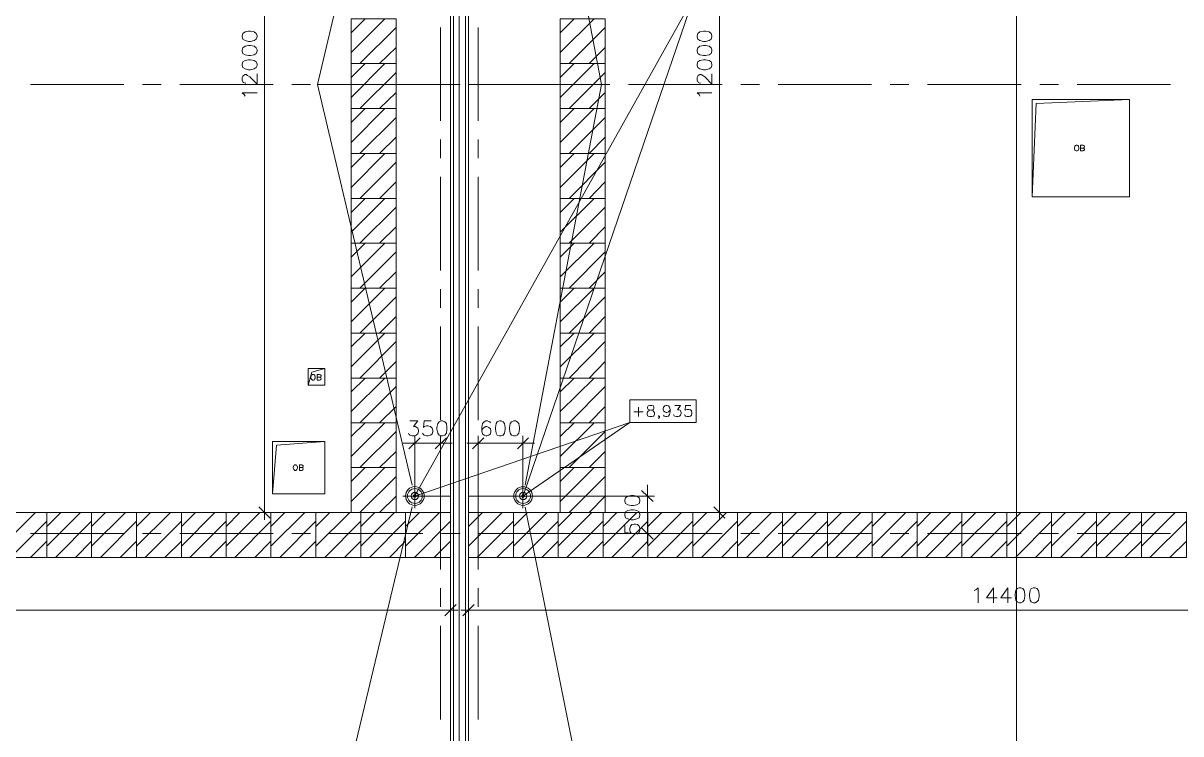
# Model space of a CAD drawing. Header units: millimetres. Extents: x -263990 to 193903, y -164417 to 240530.
# Drawn here: x 95323.11 to 95329.21, y -15683.88 to -15680.14 of the extents above; entities that cross this region are included whole.
import ezdxf

# ---------------------------------------------------------------- set-up
doc = ezdxf.new("R2010")
doc.units = ezdxf.units.MM
doc.header["$LTSCALE"] = 20
doc.layers.add('Размеры', color=7, linetype='Continuous', lineweight=9)

msp = doc.modelspace()

# ---------------------------------------------------------------- linework, layer by layer
at = {"layer": 'Размеры', "lineweight": 20}
for points in [[(95325.36492, -15675.75533), (95325.36492, -15685.18033)], [(95325.38158, -15675.75533), (95325.38158, -15685.18033)], [(95325.41158, -15675.75533), (95325.41158, -15685.18033)], [(95325.44325, -15675.75533), (95325.44325, -15685.18033)], [(95325.45992, -15675.75533), (95325.45992, -15685.18033)], [(95328.34492, -15675.75533), (95328.34492, -15685.18033)], [(95324.38492, -15677.95533), (95324.38492, -15682.75866)], [(95326.78158, -15677.95533), (95326.78158, -15682.75866)], [(95325.16325, -15678.36033), (95324.66492, -15680.467), (95325.16325, -15682.57533)], [(95325.75158, -15678.31033), (95325.75658, -15678.32033), (95326.64658, -15680.00533), (95328.29825, -15680.00533), (95326.64658, -15680.00533), (95325.18658, -15682.61533), (95325.18158, -15682.62533)], [(95325.18325, -15678.31033), (95325.18825, -15678.317), (95326.64658, -15680.00533), (95328.29825, -15680.00533), (95326.64658, -15680.00533), (95325.75325, -15682.61533), (95325.74992, -15682.62366)], [(95325.75825, -15682.57533), (95326.15992, -15680.467), (95325.75825, -15678.36033)], [(95324.84158, -15680.19533), (95324.91492, -15680.122)], [(95324.84158, -15680.29866), (95325.01992, -15680.122)], [(95325.94325, -15680.19533), (95326.01658, -15680.122)], [(95325.94325, -15680.29866), (95326.12158, -15680.122)], [(95324.88825, -15680.357), (95325.07825, -15680.167)], [(95325.31325, -15680.167), (95325.31325, -15680.65866)], [(95325.51158, -15680.167), (95325.51158, -15680.65866)], [(95325.98992, -15680.357), (95326.17992, -15680.167)], [(95328.34492, -15680.167), (95328.34492, -15680.65866)], [(95324.99158, -15680.357), (95325.07825, -15680.272)], [(95326.09492, -15680.357), (95326.17992, -15680.272)], [(95324.84158, -15680.43033), (95324.91492, -15680.357)], [(95324.84158, -15680.53533), (95325.01992, -15680.357)], [(95325.94325, -15680.43033), (95326.01658, -15680.357)], [(95325.94325, -15680.53533), (95326.12158, -15680.357)], [(95324.28658, -15680.46033), (95324.28325, -15680.46033), (95324.27492, -15680.457), (95324.27158, -15680.45366), (95324.26825, -15680.44533), (95324.26825, -15680.43033), (95324.27158, -15680.42366), (95324.27492, -15680.42033), (95324.28325, -15680.41533), (95324.28992, -15680.41533), (95324.29658, -15680.42033), (95324.30825, -15680.427), (95324.34658, -15680.46533), (95324.34658, -15680.412)], [(95324.88825, -15680.59366), (95325.07825, -15680.40366)], [(95325.98992, -15680.59366), (95326.17992, -15680.40366)], [(95326.68158, -15680.46033), (95326.67825, -15680.46033), (95326.66992, -15680.457), (95326.66658, -15680.45366), (95326.66325, -15680.44533), (95326.66325, -15680.43033), (95326.66658, -15680.42366), (95326.66992, -15680.42033), (95326.67825, -15680.41533), (95326.68492, -15680.41533), (95326.69325, -15680.42033), (95326.70492, -15680.427), (95326.74158, -15680.46533), (95326.74158, -15680.412)], [(95323.15325, -15680.467), (95323.64492, -15680.467)], [(95323.74325, -15680.467), (95323.84158, -15680.467)], [(95323.93992, -15680.467), (95324.43158, -15680.467)], [(95324.52992, -15680.467), (95324.62825, -15680.467)], [(95324.66492, -15680.467), (95325.36492, -15680.467)], [(95324.72658, -15680.467), (95325.21992, -15680.467)], [(95325.31825, -15680.467), (95325.41658, -15680.467)], [(95325.45992, -15680.467), (95326.15992, -15680.467)], [(95325.51492, -15680.467), (95326.00658, -15680.467)], [(95326.10492, -15680.467), (95326.20325, -15680.467)], [(95326.30158, -15680.467), (95326.79492, -15680.467)], [(95326.89325, -15680.467), (95326.99158, -15680.467)], [(95327.08992, -15680.467), (95327.58158, -15680.467)], [(95327.67992, -15680.467), (95327.77825, -15680.467)], [(95327.87658, -15680.467), (95328.36992, -15680.467)], [(95328.46825, -15680.467), (95328.56658, -15680.467)], [(95328.66492, -15680.467), (95329.15658, -15680.467)], [(95324.28325, -15680.52866), (95324.27825, -15680.52033), (95324.26825, -15680.51033), (95324.34658, -15680.51033)], [(95324.99158, -15680.59366), (95325.07825, -15680.50866)], [(95326.09492, -15680.59366), (95326.17992, -15680.50866)], [(95326.67825, -15680.52866), (95326.67492, -15680.52033), (95326.66325, -15680.51033), (95326.74158, -15680.51033)], [(95324.84158, -15680.667), (95324.91492, -15680.59366)], [(95324.84158, -15680.772), (95325.01992, -15680.59366)], [(95325.94325, -15680.667), (95326.01658, -15680.59366)], [(95325.94325, -15680.772), (95326.12158, -15680.59366)], [(95324.88825, -15680.83033), (95325.07825, -15680.64033)], [(95325.98992, -15680.83033), (95326.17992, -15680.64033)], [(95324.99158, -15680.83033), (95325.07825, -15680.74366)], [(95325.31325, -15680.757), (95325.31325, -15680.85533)], [(95325.51158, -15680.757), (95325.51158, -15680.85533)], [(95326.09492, -15680.83033), (95326.17992, -15680.74366)], [(95328.34492, -15680.757), (95328.34492, -15680.85533)], [(95328.69658, -15680.802), (95328.69992, -15680.80033), (95328.70158, -15680.79866), (95328.70325, -15680.79533), (95328.70325, -15680.79366), (95328.70158, -15680.79033), (95328.69992, -15680.78866), (95328.69658, -15680.787), (95328.68325, -15680.787), (95328.68325, -15680.817), (95328.69658, -15680.817), (95328.69992, -15680.81533), (95328.70158, -15680.81366), (95328.70325, -15680.812), (95328.70325, -15680.807), (95328.70158, -15680.80533), (95328.69992, -15680.80366), (95328.69658, -15680.802), (95328.68325, -15680.802)], [(95324.84158, -15680.90366), (95324.91492, -15680.83033)], [(95324.84158, -15681.00866), (95325.01992, -15680.83033)], [(95325.94325, -15680.90366), (95326.01658, -15680.83033)], [(95325.94325, -15681.00866), (95326.12158, -15680.83033)], [(95324.88825, -15681.067), (95325.07825, -15680.87533)], [(95325.98992, -15681.067), (95326.17992, -15680.87533)], [(95324.99158, -15681.067), (95325.07825, -15680.98033)], [(95325.31325, -15680.95366), (95325.31325, -15681.44533)], [(95325.51158, -15680.95366), (95325.51158, -15681.44533)], [(95326.09492, -15681.067), (95326.17992, -15680.98033)], [(95328.34492, -15680.95366), (95328.34492, -15681.44533)], [(95324.84158, -15681.14033), (95324.91492, -15681.067)], [(95324.84158, -15681.24366), (95325.01992, -15681.067)], [(95325.94325, -15681.14033), (95326.01658, -15681.067)], [(95325.94325, -15681.24366), (95326.12158, -15681.067)], [(95324.88825, -15681.302), (95325.07825, -15681.112)], [(95325.98992, -15681.302), (95326.17992, -15681.112)], [(95324.99158, -15681.302), (95325.07825, -15681.217)], [(95326.09492, -15681.302), (95326.17992, -15681.217)], [(95324.84158, -15681.37533), (95324.91492, -15681.302)], [(95324.84158, -15681.48033), (95325.01992, -15681.302)], [(95325.94325, -15681.37533), (95326.01658, -15681.302)], [(95325.94325, -15681.48033), (95326.12158, -15681.302)], [(95324.88825, -15681.53866), (95325.07825, -15681.34866)], [(95325.98992, -15681.53866), (95326.17992, -15681.34866)], [(95324.99158, -15681.53866), (95325.07825, -15681.45366)], [(95326.09492, -15681.53866), (95326.17992, -15681.45366)], [(95324.84158, -15681.612), (95324.91492, -15681.53866)], [(95324.84158, -15681.717), (95325.01992, -15681.53866)], [(95324.88825, -15681.77533), (95325.07825, -15681.58533)], [(95325.31325, -15681.54366), (95325.31325, -15681.642)], [(95325.51158, -15681.54366), (95325.51158, -15681.642)], [(95325.94325, -15681.612), (95326.01658, -15681.53866)], [(95325.94325, -15681.717), (95326.12158, -15681.53866)], [(95325.98992, -15681.77533), (95326.17992, -15681.58533)], [(95328.34492, -15681.54366), (95328.34492, -15681.642)], [(95324.99158, -15681.77533), (95325.07825, -15681.68866)], [(95326.09492, -15681.77533), (95326.17992, -15681.68866)], [(95325.31325, -15681.74033), (95325.31325, -15682.23366)], [(95325.51158, -15681.74033), (95325.51158, -15682.23366)], [(95328.34492, -15681.74033), (95328.34492, -15682.23366)], [(95324.84158, -15681.84866), (95324.91492, -15681.77533)], [(95324.84158, -15681.95366), (95325.01992, -15681.77533)], [(95324.88825, -15682.012), (95325.07825, -15681.82033)], [(95325.94325, -15681.84866), (95326.01658, -15681.77533)], [(95325.94325, -15681.95366), (95326.12158, -15681.77533)], [(95325.98992, -15682.012), (95326.17992, -15681.82033)], [(95324.99158, -15682.012), (95325.07825, -15681.92533)], [(95326.09492, -15682.012), (95326.17992, -15681.92533)], [(95324.67492, -15682.007), (95324.67992, -15682.00533), (95324.68158, -15682.00533), (95324.68325, -15682.002), (95324.68325, -15681.99866), (95324.68158, -15681.997), (95324.67992, -15681.99533), (95324.67492, -15681.99366), (95324.66325, -15681.99366), (95324.66325, -15682.02366), (95324.67492, -15682.02366), (95324.67992, -15682.022), (95324.68158, -15682.02033), (95324.68325, -15682.017), (95324.68325, -15682.01366), (95324.68158, -15682.01033), (95324.67992, -15682.00866), (95324.67492, -15682.007), (95324.66325, -15682.007)], [(95324.84158, -15682.08533), (95324.91492, -15682.012)], [(95324.84158, -15682.18866), (95325.01992, -15682.012)], [(95325.94325, -15682.08533), (95326.01658, -15682.012)], [(95325.94325, -15682.18866), (95326.12158, -15682.012)], [(95324.88825, -15682.247), (95325.07825, -15682.057)], [(95325.98992, -15682.247), (95326.17992, -15682.057)], [(95324.99158, -15682.247), (95325.07825, -15682.162)], [(95326.09492, -15682.247), (95326.17992, -15682.162)], [(95326.32992, -15682.19033), (95326.37992, -15682.19033)], [(95326.35492, -15682.16533), (95326.35492, -15682.21533)], [(95326.52158, -15682.177), (95326.51825, -15682.18533), (95326.51325, -15682.19033), (95326.50492, -15682.19366), (95326.50158, -15682.19366), (95326.49325, -15682.19033), (95326.48658, -15682.18533), (95326.48492, -15682.177), (95326.48492, -15682.17366), (95326.48658, -15682.16533), (95326.49325, -15682.15866), (95326.50158, -15682.157), (95326.50492, -15682.157), (95326.51325, -15682.15866), (95326.51825, -15682.16533), (95326.52158, -15682.177), (95326.52158, -15682.19033), (95326.51825, -15682.20366), (95326.51325, -15682.212), (95326.50492, -15682.21533), (95326.49825, -15682.21533), (95326.48992, -15682.212), (95326.48658, -15682.207)], [(95326.54658, -15682.157), (95326.57658, -15682.157), (95326.55992, -15682.17866), (95326.56825, -15682.17866), (95326.57492, -15682.182), (95326.57658, -15682.18533), (95326.57992, -15682.19366), (95326.57992, -15682.19866), (95326.57658, -15682.207), (95326.57158, -15682.212), (95326.56325, -15682.21533), (95326.55492, -15682.21533), (95326.54658, -15682.212), (95326.54325, -15682.21033), (95326.53992, -15682.20366)], [(95326.62992, -15682.157), (95326.60325, -15682.157), (95326.59992, -15682.182), (95326.60325, -15682.17866), (95326.61158, -15682.177), (95326.61992, -15682.177), (95326.62825, -15682.17866), (95326.63325, -15682.18533), (95326.63658, -15682.19366), (95326.63658, -15682.19866), (95326.63325, -15682.207), (95326.62825, -15682.212), (95326.61992, -15682.21533), (95326.61158, -15682.21533), (95326.60325, -15682.212), (95326.59992, -15682.21033), (95326.59658, -15682.20366)], [(95324.84158, -15682.32033), (95324.91492, -15682.247)], [(95324.84158, -15682.42533), (95325.01992, -15682.247)], [(95325.15158, -15682.237), (95325.19325, -15682.237), (95325.16992, -15682.267), (95325.18158, -15682.267), (95325.18825, -15682.272), (95325.19325, -15682.27533), (95325.19658, -15682.287), (95325.19658, -15682.29366), (95325.19325, -15682.30533), (95325.18492, -15682.312), (95325.17325, -15682.317), (95325.16325, -15682.317), (95325.15158, -15682.312), (95325.14825, -15682.30866), (95325.14325, -15682.302)], [(95325.17658, -15682.63366), (95326.30992, -15682.24533), (95325.74658, -15682.63366)], [(95325.26325, -15682.237), (95325.22658, -15682.237), (95325.22325, -15682.272), (95325.22658, -15682.267), (95325.23825, -15682.26366), (95325.24825, -15682.26366), (95325.25992, -15682.267), (95325.26825, -15682.27533), (95325.27158, -15682.287), (95325.27158, -15682.29366), (95325.26825, -15682.30533), (95325.25992, -15682.312), (95325.24825, -15682.317), (95325.23825, -15682.317), (95325.22658, -15682.312), (95325.22325, -15682.30866), (95325.21825, -15682.302)], [(95325.57492, -15682.24866), (95325.57158, -15682.242), (95325.55992, -15682.237), (95325.55158, -15682.237), (95325.54158, -15682.242), (95325.53325, -15682.252), (95325.52992, -15682.272), (95325.52992, -15682.29033), (95325.53325, -15682.30533), (95325.54158, -15682.312), (95325.55158, -15682.317), (95325.55658, -15682.317), (95325.56658, -15682.312), (95325.57492, -15682.30533), (95325.57825, -15682.29366), (95325.57825, -15682.29033), (95325.57492, -15682.27866), (95325.56658, -15682.272), (95325.55658, -15682.267), (95325.55158, -15682.267), (95325.54158, -15682.272), (95325.53325, -15682.27866), (95325.52992, -15682.29033)], [(95325.94325, -15682.32033), (95326.01658, -15682.247)], [(95325.94325, -15682.42533), (95326.12158, -15682.247)], [(95326.46492, -15682.212), (95326.46158, -15682.21533), (95326.45992, -15682.212), (95326.46158, -15682.21033), (95326.46492, -15682.212), (95326.46492, -15682.21866), (95326.46158, -15682.22366), (95326.45992, -15682.227)], [(95324.88825, -15682.48366), (95325.07825, -15682.29366)], [(95325.17658, -15682.59366), (95325.17658, -15682.317)], [(95325.31325, -15682.59366), (95325.31325, -15682.317)], [(95325.51158, -15682.59366), (95325.51158, -15682.317)], [(95325.74658, -15682.59366), (95325.74658, -15682.317)], [(95325.98992, -15682.48366), (95326.17992, -15682.29366)], [(95325.11658, -15682.35533), (95325.37325, -15682.35533)], [(95325.14658, -15682.38533), (95325.20492, -15682.327)], [(95325.34325, -15682.327), (95325.28492, -15682.38533)], [(95325.31325, -15682.332), (95325.31325, -15682.43033)], [(95325.45158, -15682.35533), (95325.80658, -15682.35533)], [(95325.48158, -15682.38533), (95325.53992, -15682.327)], [(95325.51158, -15682.332), (95325.51158, -15682.43033)], [(95325.77658, -15682.327), (95325.71825, -15682.38533)], [(95328.34492, -15682.332), (95328.34492, -15682.43033)], [(95324.99158, -15682.48366), (95325.07825, -15682.39866)], [(95326.09492, -15682.48366), (95326.17992, -15682.39866)], [(95324.58158, -15682.482), (95324.58658, -15682.482), (95324.58825, -15682.48033), (95324.58992, -15682.477), (95324.58992, -15682.47366), (95324.58825, -15682.472), (95324.58658, -15682.47033), (95324.58158, -15682.46866), (95324.56992, -15682.46866), (95324.56992, -15682.49866), (95324.58158, -15682.49866), (95324.58658, -15682.497), (95324.58825, -15682.49533), (95324.58992, -15682.492), (95324.58992, -15682.48866), (95324.58825, -15682.48533), (95324.58658, -15682.48366), (95324.58158, -15682.482), (95324.56992, -15682.482)], [(95324.84158, -15682.557), (95324.91492, -15682.48366)], [(95324.84158, -15682.662), (95325.01992, -15682.48366)], [(95325.94325, -15682.557), (95326.01658, -15682.48366)], [(95325.94325, -15682.662), (95326.12158, -15682.48366)], [(95324.88825, -15682.72033), (95325.07825, -15682.53033)], [(95325.31325, -15682.52866), (95325.31325, -15683.02033)], [(95325.51158, -15682.52866), (95325.51158, -15683.02033)], [(95325.98992, -15682.72033), (95326.17992, -15682.53033)], [(95328.34492, -15682.52866), (95328.34492, -15683.02033)], [(95325.17658, -15682.57033), (95325.17658, -15682.697)], [(95325.74658, -15682.57033), (95325.74658, -15682.697)], [(95326.37158, -15682.60366), (95326.43158, -15682.662)], [(95326.40158, -15682.88866), (95326.40158, -15682.57366)], [(95324.99158, -15682.72033), (95325.07825, -15682.63366)], [(95325.11325, -15682.63366), (95325.23992, -15682.63366)], [(95325.23492, -15682.63366), (95325.36492, -15682.63366)], [(95325.45992, -15682.63366), (95325.68825, -15682.63366)], [(95325.68325, -15682.63366), (95325.80992, -15682.63366)], [(95325.78658, -15682.63366), (95326.43992, -15682.63366)], [(95326.09492, -15682.72033), (95326.17992, -15682.63366)], [(95323.00325, -15682.897), (95323.17992, -15682.72033)], [(95323.23992, -15682.79366), (95323.31325, -15682.72033)], [(95323.23992, -15682.897), (95323.41658, -15682.72033)], [(95323.47492, -15682.79366), (95323.54825, -15682.72033)], [(95323.47492, -15682.897), (95323.65325, -15682.72033)], [(95323.71158, -15682.79366), (95323.78492, -15682.72033)], [(95323.71158, -15682.897), (95323.88992, -15682.72033)], [(95323.94825, -15682.79366), (95324.02158, -15682.72033)], [(95323.94825, -15682.897), (95324.12492, -15682.72033)], [(95324.18325, -15682.79366), (95324.25658, -15682.72033)], [(95324.18325, -15682.897), (95324.36158, -15682.72033)], [(95324.80158, -15682.72033), (95324.34658, -15682.72033)], [(95324.35658, -15682.69033), (95324.41492, -15682.75033)], [(95324.41992, -15682.79366), (95324.49325, -15682.72033)], [(95324.41992, -15682.897), (95324.59825, -15682.72033)], [(95324.56825, -15685.18033), (95325.16325, -15682.69033)], [(95324.65658, -15682.79366), (95324.72992, -15682.72033)], [(95324.65658, -15682.897), (95324.83492, -15682.72033)], [(95324.89325, -15682.79366), (95324.96658, -15682.72033)], [(95324.89325, -15682.897), (95325.06992, -15682.72033)], [(95325.12825, -15682.79366), (95325.20158, -15682.72033)], [(95325.12825, -15682.897), (95325.30658, -15682.72033)], [(95325.45992, -15682.79366), (95325.53325, -15682.72033)], [(95325.45992, -15682.897), (95325.63658, -15682.72033)], [(95325.69658, -15682.79366), (95325.76992, -15682.72033)], [(95325.69658, -15682.897), (95325.87325, -15682.72033)], [(95325.75825, -15682.692), (95326.25658, -15685.18033)], [(95325.93158, -15682.79366), (95326.00492, -15682.72033)], [(95325.93158, -15682.897), (95326.10992, -15682.72033)], [(95326.16825, -15682.79366), (95326.24158, -15682.72033)], [(95326.16825, -15682.897), (95326.34658, -15682.72033)], [(95326.21992, -15682.72033), (95326.81992, -15682.72033)], [(95326.40492, -15682.79366), (95326.47825, -15682.72033)], [(95326.40492, -15682.897), (95326.58158, -15682.72033)], [(95326.64158, -15682.79366), (95326.71492, -15682.72033)], [(95326.64158, -15682.897), (95326.81825, -15682.72033)], [(95326.75158, -15682.69033), (95326.80992, -15682.75033)], [(95326.87658, -15682.79366), (95326.94992, -15682.72033)], [(95326.87658, -15682.897), (95327.05492, -15682.72033)], [(95327.11325, -15682.79366), (95327.18658, -15682.72033)], [(95327.11325, -15682.897), (95327.29158, -15682.72033)], [(95327.34992, -15682.79366), (95327.42325, -15682.72033)], [(95327.34992, -15682.897), (95327.52658, -15682.72033)], [(95327.58492, -15682.79366), (95327.65825, -15682.72033)], [(95327.58492, -15682.897), (95327.76325, -15682.72033)], [(95327.82158, -15682.79366), (95327.89492, -15682.72033)], [(95327.82158, -15682.897), (95327.99992, -15682.72033)], [(95328.05825, -15682.79366), (95328.13158, -15682.72033)], [(95328.05825, -15682.897), (95328.23658, -15682.72033)], [(95328.29492, -15682.79366), (95328.36825, -15682.72033)], [(95328.29492, -15682.897), (95328.47158, -15682.72033)], [(95328.52992, -15682.79366), (95328.60325, -15682.72033)], [(95328.52992, -15682.897), (95328.70825, -15682.72033)], [(95328.76658, -15682.79366), (95328.83992, -15682.72033)], [(95328.76658, -15682.897), (95328.94492, -15682.72033)], [(95329.00325, -15682.79366), (95329.07658, -15682.72033)], [(95329.00325, -15682.897), (95329.18158, -15682.72033)], [(95323.04825, -15682.957), (95323.23992, -15682.76533)], [(95323.28492, -15682.957), (95323.47492, -15682.76533)], [(95323.52158, -15682.957), (95323.71158, -15682.76533)], [(95323.75825, -15682.957), (95323.94825, -15682.76533)], [(95323.99325, -15682.957), (95324.18325, -15682.76533)], [(95324.22992, -15682.957), (95324.41992, -15682.76533)], [(95324.46658, -15682.957), (95324.65658, -15682.76533)], [(95324.70325, -15682.957), (95324.89325, -15682.76533)], [(95324.93825, -15682.957), (95325.12825, -15682.76533)], [(95325.17492, -15682.957), (95325.36492, -15682.76533)], [(95325.50492, -15682.957), (95325.69658, -15682.76533)], [(95325.74158, -15682.957), (95325.93158, -15682.76533)], [(95325.97825, -15682.957), (95326.16825, -15682.76533)], [(95326.21492, -15682.957), (95326.40492, -15682.76533)], [(95326.28325, -15682.78866), (95326.28325, -15682.82533), (95326.31658, -15682.82866), (95326.31325, -15682.82533), (95326.30992, -15682.81366), (95326.30992, -15682.80366), (95326.31325, -15682.792), (95326.31992, -15682.78366), (95326.33158, -15682.78033), (95326.33992, -15682.78033), (95326.34992, -15682.78366), (95326.35825, -15682.792), (95326.36158, -15682.80366), (95326.36158, -15682.81366), (95326.35825, -15682.82533), (95326.35492, -15682.82866), (95326.34658, -15682.83366)], [(95326.43158, -15682.86033), (95326.37158, -15682.80033)], [(95326.44992, -15682.957), (95326.64158, -15682.76533)], [(95326.68658, -15682.957), (95326.87658, -15682.76533)], [(95326.92325, -15682.957), (95327.11325, -15682.76533)], [(95327.15992, -15682.957), (95327.34992, -15682.76533)], [(95327.39492, -15682.957), (95327.58492, -15682.76533)], [(95327.63158, -15682.957), (95327.82158, -15682.76533)], [(95327.86825, -15682.957), (95328.05825, -15682.76533)], [(95328.10325, -15682.957), (95328.29492, -15682.76533)], [(95328.33992, -15682.957), (95328.52992, -15682.76533)], [(95328.57658, -15682.957), (95328.76658, -15682.76533)], [(95328.81325, -15682.957), (95329.00325, -15682.76533)], [(95329.04825, -15682.957), (95329.23992, -15682.76533)], [(95323.15325, -15682.83033), (95323.64492, -15682.83033)], [(95323.15325, -15682.957), (95323.23992, -15682.87033)], [(95323.38992, -15682.957), (95323.47492, -15682.87033)], [(95323.62492, -15682.957), (95323.71158, -15682.87033)], [(95323.74325, -15682.83033), (95323.84158, -15682.83033)], [(95323.86158, -15682.957), (95323.94825, -15682.87033)], [(95323.93992, -15682.83033), (95324.43158, -15682.83033)], [(95324.09825, -15682.957), (95324.18325, -15682.87033)], [(95324.33492, -15682.957), (95324.41992, -15682.87033)], [(95324.52992, -15682.83033), (95324.62825, -15682.83033)], [(95324.56992, -15682.957), (95324.65658, -15682.87033)], [(95324.72658, -15682.83033), (95325.21992, -15682.83033)], [(95324.80658, -15682.957), (95324.89325, -15682.87033)], [(95325.04325, -15682.957), (95325.12825, -15682.87033)], [(95325.27992, -15682.957), (95325.36492, -15682.87033)], [(95325.31825, -15682.83033), (95325.41658, -15682.83033)], [(95325.51492, -15682.83033), (95326.00658, -15682.83033)], [(95325.60992, -15682.957), (95325.69658, -15682.87033)], [(95325.78658, -15682.83033), (95326.43992, -15682.83033)], [(95325.84658, -15682.957), (95325.93158, -15682.87033)], [(95326.08325, -15682.957), (95326.16825, -15682.87033)], [(95326.10492, -15682.83033), (95326.20325, -15682.83033)], [(95326.30158, -15682.83033), (95326.79492, -15682.83033)], [(95326.31825, -15682.957), (95326.40492, -15682.87033)], [(95326.55492, -15682.957), (95326.64158, -15682.87033)], [(95326.79158, -15682.957), (95326.87658, -15682.87033)], [(95326.89325, -15682.83033), (95326.99158, -15682.83033)], [(95327.02658, -15682.957), (95327.11325, -15682.87033)], [(95327.08992, -15682.83033), (95327.58158, -15682.83033)], [(95327.26325, -15682.957), (95327.34992, -15682.87033)], [(95327.49992, -15682.957), (95327.58492, -15682.87033)], [(95327.67992, -15682.83033), (95327.77825, -15682.83033)], [(95327.73658, -15682.957), (95327.82158, -15682.87033)], [(95327.87658, -15682.83033), (95328.36992, -15682.83033)], [(95327.97158, -15682.957), (95328.05825, -15682.87033)], [(95328.20825, -15682.957), (95328.29492, -15682.87033)], [(95328.44492, -15682.957), (95328.52992, -15682.87033)], [(95328.46825, -15682.83033), (95328.56658, -15682.83033)], [(95328.66492, -15682.83033), (95329.15658, -15682.83033)], [(95328.68158, -15682.957), (95328.76658, -15682.87033)], [(95328.91658, -15682.957), (95329.00325, -15682.87033)], [(95329.15325, -15682.957), (95329.23992, -15682.87033)], [(95325.36492, -15682.99533), (95325.36492, -15683.27366)], [(95325.45992, -15682.99533), (95325.45992, -15683.27366)], [(95328.12325, -15683.13033), (95328.13158, -15683.127), (95328.14325, -15683.11533), (95328.14325, -15683.19533)], [(95328.22492, -15683.19533), (95328.22492, -15683.11533), (95328.18825, -15683.16866), (95328.24325, -15683.16866)], [(95328.29992, -15683.19533), (95328.29992, -15683.11533), (95328.26325, -15683.16866), (95328.31825, -15683.16866)], [(95325.31325, -15683.11866), (95325.31325, -15683.217)], [(95325.51158, -15683.11866), (95325.51158, -15683.217)], [(95328.34492, -15683.11866), (95328.34492, -15683.217)], [(95316.34992, -15683.23366), (95325.40492, -15683.23366)], [(95325.33492, -15683.26366), (95325.39492, -15683.20366)], [(95325.41992, -15683.23366), (95331.16825, -15683.23366)], [(95325.48992, -15683.20366), (95325.42992, -15683.26366)], [(95325.31325, -15683.31533), (95325.31325, -15683.80866)], [(95325.51158, -15683.31533), (95325.51158, -15683.80866)], [(95328.34492, -15683.31533), (95328.34492, -15683.80866)]]:
    msp.add_lwpolyline(points, dxfattribs=at)
for points in [[(95324.84158, -15680.357), (95325.07825, -15680.357), (95325.07825, -15680.122), (95324.84158, -15680.122)], [(95325.94325, -15680.357), (95326.17992, -15680.357), (95326.17992, -15680.122), (95325.94325, -15680.122)], [(95324.26825, -15680.217), (95324.27158, -15680.22866), (95324.28325, -15680.23533), (95324.30158, -15680.24033), (95324.31158, -15680.24033), (95324.33158, -15680.23533), (95324.34158, -15680.22866), (95324.34658, -15680.217), (95324.34658, -15680.21033), (95324.34158, -15680.19866), (95324.33158, -15680.19033), (95324.31158, -15680.187), (95324.30158, -15680.187), (95324.28325, -15680.19033), (95324.27158, -15680.19866), (95324.26825, -15680.21033)], [(95326.66325, -15680.217), (95326.66658, -15680.22866), (95326.67825, -15680.23533), (95326.69658, -15680.24033), (95326.70825, -15680.24033), (95326.72658, -15680.23533), (95326.73825, -15680.22866), (95326.74158, -15680.217), (95326.74158, -15680.21033), (95326.73825, -15680.19866), (95326.72658, -15680.19033), (95326.70825, -15680.187), (95326.69658, -15680.187), (95326.67825, -15680.19033), (95326.66658, -15680.19866), (95326.66325, -15680.21033)], [(95324.26825, -15680.292), (95324.27158, -15680.30366), (95324.28325, -15680.31033), (95324.30158, -15680.31533), (95324.31158, -15680.31533), (95324.33158, -15680.31033), (95324.34158, -15680.30366), (95324.34658, -15680.292), (95324.34658, -15680.28533), (95324.34158, -15680.27366), (95324.33158, -15680.26533), (95324.31158, -15680.262), (95324.30158, -15680.262), (95324.28325, -15680.26533), (95324.27158, -15680.27366), (95324.26825, -15680.28533)], [(95326.66325, -15680.292), (95326.66658, -15680.30366), (95326.67825, -15680.31033), (95326.69658, -15680.31533), (95326.70825, -15680.31533), (95326.72658, -15680.31033), (95326.73825, -15680.30366), (95326.74158, -15680.292), (95326.74158, -15680.28533), (95326.73825, -15680.27366), (95326.72658, -15680.26533), (95326.70825, -15680.262), (95326.69658, -15680.262), (95326.67825, -15680.26533), (95326.66658, -15680.27366), (95326.66325, -15680.28533)], [(95324.26825, -15680.367), (95324.27158, -15680.37866), (95324.28325, -15680.38533), (95324.30158, -15680.39033), (95324.31158, -15680.39033), (95324.33158, -15680.38533), (95324.34158, -15680.37866), (95324.34658, -15680.367), (95324.34658, -15680.36033), (95324.34158, -15680.34866), (95324.33158, -15680.34033), (95324.31158, -15680.337), (95324.30158, -15680.337), (95324.28325, -15680.34033), (95324.27158, -15680.34866), (95324.26825, -15680.36033)], [(95324.84158, -15680.59366), (95325.07825, -15680.59366), (95325.07825, -15680.357), (95324.84158, -15680.357)], [(95325.94325, -15680.59366), (95326.17992, -15680.59366), (95326.17992, -15680.357), (95325.94325, -15680.357)], [(95326.66325, -15680.367), (95326.66658, -15680.37866), (95326.67825, -15680.38533), (95326.69658, -15680.39033), (95326.70825, -15680.39033), (95326.72658, -15680.38533), (95326.73825, -15680.37866), (95326.74158, -15680.367), (95326.74158, -15680.36033), (95326.73825, -15680.34866), (95326.72658, -15680.34033), (95326.70825, -15680.337), (95326.69658, -15680.337), (95326.67825, -15680.34033), (95326.66658, -15680.34866), (95326.66325, -15680.36033)], [(95328.42825, -15681.05866), (95328.44825, -15680.567), (95328.93992, -15680.547), (95328.93992, -15681.05866), (95328.42825, -15681.05866), (95328.93992, -15681.05866), (95328.93992, -15680.547), (95328.42825, -15680.547)], [(95324.84158, -15680.83033), (95325.07825, -15680.83033), (95325.07825, -15680.59366), (95324.84158, -15680.59366)], [(95325.94325, -15680.83033), (95326.17992, -15680.83033), (95326.17992, -15680.59366), (95325.94325, -15680.59366)], [(95328.65992, -15680.787), (95328.66492, -15680.787), (95328.66825, -15680.78866), (95328.67158, -15680.792), (95328.67158, -15680.79533), (95328.67325, -15680.79866), (95328.67325, -15680.80533), (95328.67158, -15680.81033), (95328.67158, -15680.81366), (95328.66825, -15680.81533), (95328.66492, -15680.817), (95328.65992, -15680.817), (95328.65658, -15680.81533), (95328.65325, -15680.81366), (95328.65325, -15680.81033), (95328.65158, -15680.80533), (95328.65158, -15680.79866), (95328.65325, -15680.79533), (95328.65325, -15680.792), (95328.65658, -15680.78866)], [(95324.84158, -15681.067), (95325.07825, -15681.067), (95325.07825, -15680.83033), (95324.84158, -15680.83033)], [(95325.94325, -15681.067), (95326.17992, -15681.067), (95326.17992, -15680.83033), (95325.94325, -15680.83033)], [(95324.84158, -15681.302), (95325.07825, -15681.302), (95325.07825, -15681.067), (95324.84158, -15681.067)], [(95325.94325, -15681.302), (95326.17992, -15681.302), (95326.17992, -15681.067), (95325.94325, -15681.067)], [(95324.84158, -15681.53866), (95325.07825, -15681.53866), (95325.07825, -15681.302), (95324.84158, -15681.302)], [(95325.94325, -15681.53866), (95326.17992, -15681.53866), (95326.17992, -15681.302), (95325.94325, -15681.302)], [(95324.84158, -15681.77533), (95325.07825, -15681.77533), (95325.07825, -15681.53866), (95324.84158, -15681.53866)], [(95325.94325, -15681.77533), (95326.17992, -15681.77533), (95326.17992, -15681.53866), (95325.94325, -15681.53866)], [(95324.84158, -15682.012), (95325.07825, -15682.012), (95325.07825, -15681.77533), (95324.84158, -15681.77533)], [(95325.94325, -15682.012), (95326.17992, -15682.012), (95326.17992, -15681.77533), (95325.94325, -15681.77533)], [(95324.61492, -15682.05033), (95324.63492, -15681.982), (95324.70325, -15681.962), (95324.70325, -15682.05033), (95324.61492, -15682.05033), (95324.70325, -15682.05033), (95324.70325, -15681.962), (95324.61492, -15681.962)], [(95324.63825, -15681.99366), (95324.64492, -15681.99366), (95324.64825, -15681.99533), (95324.64992, -15681.997), (95324.65158, -15682.00033), (95324.65325, -15682.00533), (95324.65325, -15682.012), (95324.65158, -15682.01533), (95324.64992, -15682.01866), (95324.64825, -15682.022), (95324.64492, -15682.02366), (95324.63825, -15682.02366), (95324.63658, -15682.022), (95324.63325, -15682.01866), (95324.63158, -15682.01533), (95324.62992, -15682.012), (95324.62992, -15682.00533), (95324.63158, -15682.00033), (95324.63325, -15681.997), (95324.63658, -15681.99533)], [(95324.84158, -15682.247), (95325.07825, -15682.247), (95325.07825, -15682.012), (95324.84158, -15682.012)], [(95325.94325, -15682.247), (95326.17992, -15682.247), (95326.17992, -15682.012), (95325.94325, -15682.012)], [(95326.30992, -15682.127), (95326.65825, -15682.127), (95326.65825, -15682.24533), (95326.30992, -15682.24533)], [(95326.41492, -15682.157), (95326.40658, -15682.15866), (95326.40325, -15682.16533), (95326.40325, -15682.17033), (95326.40658, -15682.177), (95326.41158, -15682.17866), (95326.42325, -15682.182), (95326.43158, -15682.18533), (95326.43658, -15682.19033), (95326.43992, -15682.19533), (95326.43992, -15682.20366), (95326.43658, -15682.21033), (95326.43325, -15682.212), (95326.42492, -15682.21533), (95326.41492, -15682.21533), (95326.40658, -15682.212), (95326.40325, -15682.21033), (95326.39992, -15682.20366), (95326.39992, -15682.19533), (95326.40325, -15682.19033), (95326.40825, -15682.18533), (95326.41658, -15682.182), (95326.42825, -15682.17866), (95326.43325, -15682.177), (95326.43658, -15682.17033), (95326.43658, -15682.16533), (95326.43325, -15682.15866), (95326.42492, -15682.157)], [(95324.84158, -15682.48366), (95325.07825, -15682.48366), (95325.07825, -15682.247), (95324.84158, -15682.247)], [(95325.31658, -15682.237), (95325.30492, -15682.242), (95325.29825, -15682.252), (95325.29325, -15682.272), (95325.29325, -15682.282), (95325.29825, -15682.302), (95325.30492, -15682.312), (95325.31658, -15682.317), (95325.32325, -15682.317), (95325.33492, -15682.312), (95325.34325, -15682.302), (95325.34658, -15682.282), (95325.34658, -15682.272), (95325.34325, -15682.252), (95325.33492, -15682.242), (95325.32325, -15682.237)], [(95325.62325, -15682.237), (95325.61158, -15682.242), (95325.60492, -15682.252), (95325.60158, -15682.272), (95325.60158, -15682.282), (95325.60492, -15682.302), (95325.61158, -15682.312), (95325.62325, -15682.317), (95325.63158, -15682.317), (95325.64158, -15682.312), (95325.64992, -15682.302), (95325.65325, -15682.282), (95325.65325, -15682.272), (95325.64992, -15682.252), (95325.64158, -15682.242), (95325.63158, -15682.237)], [(95325.69825, -15682.237), (95325.68658, -15682.242), (95325.67992, -15682.252), (95325.67658, -15682.272), (95325.67658, -15682.282), (95325.67992, -15682.302), (95325.68658, -15682.312), (95325.69825, -15682.317), (95325.70658, -15682.317), (95325.71658, -15682.312), (95325.72492, -15682.302), (95325.72825, -15682.282), (95325.72825, -15682.272), (95325.72492, -15682.252), (95325.71658, -15682.242), (95325.70658, -15682.237)], [(95325.94325, -15682.48366), (95326.17992, -15682.48366), (95326.17992, -15682.247), (95325.94325, -15682.247)], [(95324.42825, -15682.622), (95324.44825, -15682.36533), (95324.70325, -15682.34533), (95324.70325, -15682.622), (95324.42825, -15682.622), (95324.70325, -15682.622), (95324.70325, -15682.34533), (95324.42825, -15682.34533)], [(95324.54492, -15682.46866), (95324.55158, -15682.46866), (95324.55325, -15682.47033), (95324.55658, -15682.472), (95324.55825, -15682.47533), (95324.55992, -15682.48033), (95324.55992, -15682.487), (95324.55825, -15682.49033), (95324.55658, -15682.49366), (95324.55325, -15682.497), (95324.55158, -15682.49866), (95324.54492, -15682.49866), (95324.54325, -15682.497), (95324.53992, -15682.49366), (95324.53825, -15682.49033), (95324.53658, -15682.487), (95324.53658, -15682.48033), (95324.53825, -15682.47533), (95324.53992, -15682.472), (95324.54325, -15682.47033)], [(95324.84158, -15682.72033), (95325.07825, -15682.72033), (95325.07825, -15682.48366), (95324.84158, -15682.48366)], [(95325.94325, -15682.72033), (95326.17992, -15682.72033), (95326.17992, -15682.48366), (95325.94325, -15682.48366)], [(95326.28325, -15682.66033), (95326.28658, -15682.672), (95326.29825, -15682.67866), (95326.31658, -15682.68366), (95326.32825, -15682.68366), (95326.34658, -15682.67866), (95326.35825, -15682.672), (95326.36158, -15682.66033), (95326.36158, -15682.65366), (95326.35825, -15682.642), (95326.34658, -15682.63366), (95326.32825, -15682.63033), (95326.31658, -15682.63033), (95326.29825, -15682.63366), (95326.28658, -15682.642), (95326.28325, -15682.65366)], [(95323.00325, -15682.957), (95323.23992, -15682.957), (95323.23992, -15682.72033), (95323.00325, -15682.72033)], [(95323.23992, -15682.957), (95323.47492, -15682.957), (95323.47492, -15682.72033), (95323.23992, -15682.72033)], [(95323.47492, -15682.957), (95323.71158, -15682.957), (95323.71158, -15682.72033), (95323.47492, -15682.72033)], [(95323.71158, -15682.957), (95323.94825, -15682.957), (95323.94825, -15682.72033), (95323.71158, -15682.72033)], [(95323.94825, -15682.957), (95324.18325, -15682.957), (95324.18325, -15682.72033), (95323.94825, -15682.72033)], [(95324.18325, -15682.957), (95324.41992, -15682.957), (95324.41992, -15682.72033), (95324.18325, -15682.72033)], [(95324.41992, -15682.957), (95324.65658, -15682.957), (95324.65658, -15682.72033), (95324.41992, -15682.72033)], [(95324.65658, -15682.957), (95324.89325, -15682.957), (95324.89325, -15682.72033), (95324.65658, -15682.72033)], [(95324.89325, -15682.957), (95325.12825, -15682.957), (95325.12825, -15682.72033), (95324.89325, -15682.72033)], [(95325.12825, -15682.957), (95325.36492, -15682.957), (95325.36492, -15682.72033), (95325.12825, -15682.72033)], [(95325.45992, -15682.957), (95325.69658, -15682.957), (95325.69658, -15682.72033), (95325.45992, -15682.72033)], [(95325.69658, -15682.957), (95325.93158, -15682.957), (95325.93158, -15682.72033), (95325.69658, -15682.72033)], [(95325.93158, -15682.957), (95326.16825, -15682.957), (95326.16825, -15682.72033), (95325.93158, -15682.72033)], [(95326.16825, -15682.957), (95326.40492, -15682.957), (95326.40492, -15682.72033), (95326.16825, -15682.72033)], [(95326.28325, -15682.73533), (95326.28658, -15682.747), (95326.29825, -15682.75366), (95326.31658, -15682.75866), (95326.32825, -15682.75866), (95326.34658, -15682.75366), (95326.35825, -15682.747), (95326.36158, -15682.73533), (95326.36158, -15682.72866), (95326.35825, -15682.717), (95326.34658, -15682.70866), (95326.32825, -15682.70533), (95326.31658, -15682.70533), (95326.29825, -15682.70866), (95326.28658, -15682.717), (95326.28325, -15682.72866)], [(95326.40492, -15682.957), (95326.64158, -15682.957), (95326.64158, -15682.72033), (95326.40492, -15682.72033)], [(95326.64158, -15682.957), (95326.87658, -15682.957), (95326.87658, -15682.72033), (95326.64158, -15682.72033)], [(95326.87658, -15682.957), (95327.11325, -15682.957), (95327.11325, -15682.72033), (95326.87658, -15682.72033)], [(95327.11325, -15682.957), (95327.34992, -15682.957), (95327.34992, -15682.72033), (95327.11325, -15682.72033)], [(95327.34992, -15682.957), (95327.58492, -15682.957), (95327.58492, -15682.72033), (95327.34992, -15682.72033)], [(95327.58492, -15682.957), (95327.82158, -15682.957), (95327.82158, -15682.72033), (95327.58492, -15682.72033)], [(95327.82158, -15682.957), (95328.05825, -15682.957), (95328.05825, -15682.72033), (95327.82158, -15682.72033)], [(95328.05825, -15682.957), (95328.29492, -15682.957), (95328.29492, -15682.72033), (95328.05825, -15682.72033)], [(95328.29492, -15682.957), (95328.52992, -15682.957), (95328.52992, -15682.72033), (95328.29492, -15682.72033)], [(95328.52992, -15682.957), (95328.76658, -15682.957), (95328.76658, -15682.72033), (95328.52992, -15682.72033)], [(95328.76658, -15682.957), (95329.00325, -15682.957), (95329.00325, -15682.72033), (95328.76658, -15682.72033)], [(95329.00325, -15682.957), (95329.23992, -15682.957), (95329.23992, -15682.72033), (95329.00325, -15682.72033)], [(95328.35992, -15683.11533), (95328.34825, -15683.12033), (95328.34158, -15683.13033), (95328.33825, -15683.15033), (95328.33825, -15683.16033), (95328.34158, -15683.18033), (95328.34825, -15683.19033), (95328.35992, -15683.19533), (95328.36825, -15683.19533), (95328.37825, -15683.19033), (95328.38658, -15683.18033), (95328.38992, -15683.16033), (95328.38992, -15683.15033), (95328.38658, -15683.13033), (95328.37825, -15683.12033), (95328.36825, -15683.11533)], [(95328.43492, -15683.11533), (95328.42325, -15683.12033), (95328.41658, -15683.13033), (95328.41325, -15683.15033), (95328.41325, -15683.16033), (95328.41658, -15683.18033), (95328.42325, -15683.19033), (95328.43492, -15683.19533), (95328.44325, -15683.19533), (95328.45325, -15683.19033), (95328.46158, -15683.18033), (95328.46492, -15683.16033), (95328.46492, -15683.15033), (95328.46158, -15683.13033), (95328.45325, -15683.12033), (95328.44325, -15683.11533)]]:
    msp.add_lwpolyline(points, close=True, dxfattribs=at)
for centre, radius in [((95325.17742, -15682.63283), 0.04917), ((95325.17741, -15682.63284), 0.03916), ((95325.17742, -15682.63283), 0.01917), ((95325.74737, -15682.63287), 0.04912), ((95325.74739, -15682.63286), 0.03914), ((95325.74744, -15682.63281), 0.01919)]:
    msp.add_circle(centre, radius, dxfattribs=at)
for points in [[(95325.17658, -15682.63366), (95325.17325, -15682.62366), (95325.16825, -15682.62866)], [(95325.18158, -15682.62533), (95325.17658, -15682.63366), (95325.17325, -15682.62366)], [(95325.18492, -15682.63033), (95325.18158, -15682.62533), (95325.17658, -15682.63366)], [(95325.74658, -15682.63366), (95325.74325, -15682.62366), (95325.73825, -15682.63033)], [(95325.74992, -15682.62366), (95325.74658, -15682.63366), (95325.74325, -15682.62366)], [(95325.75658, -15682.62866), (95325.74992, -15682.62366), (95325.74658, -15682.63366)], [(95325.16825, -15682.62866), (95325.16658, -15682.63533), (95325.17658, -15682.63366)], [(95325.16658, -15682.63533), (95325.17658, -15682.63366), (95325.17158, -15682.642)], [(95325.17158, -15682.642), (95325.17825, -15682.642), (95325.17658, -15682.63366)], [(95325.17658, -15682.63366), (95325.18492, -15682.63866), (95325.18492, -15682.63033)], [(95325.17825, -15682.642), (95325.17658, -15682.63366), (95325.18492, -15682.63866)], [(95325.73825, -15682.63033), (95325.73825, -15682.637), (95325.74658, -15682.63366)], [(95325.73825, -15682.637), (95325.74658, -15682.63366), (95325.74325, -15682.642)], [(95325.74325, -15682.642), (95325.75158, -15682.642), (95325.74658, -15682.63366)], [(95325.74658, -15682.63366), (95325.75658, -15682.637), (95325.75658, -15682.62866)], [(95325.75158, -15682.642), (95325.74658, -15682.63366), (95325.75658, -15682.637)]]:
    msp.add_solid(points, dxfattribs=at)

doc.saveas('drawing.dxf')
